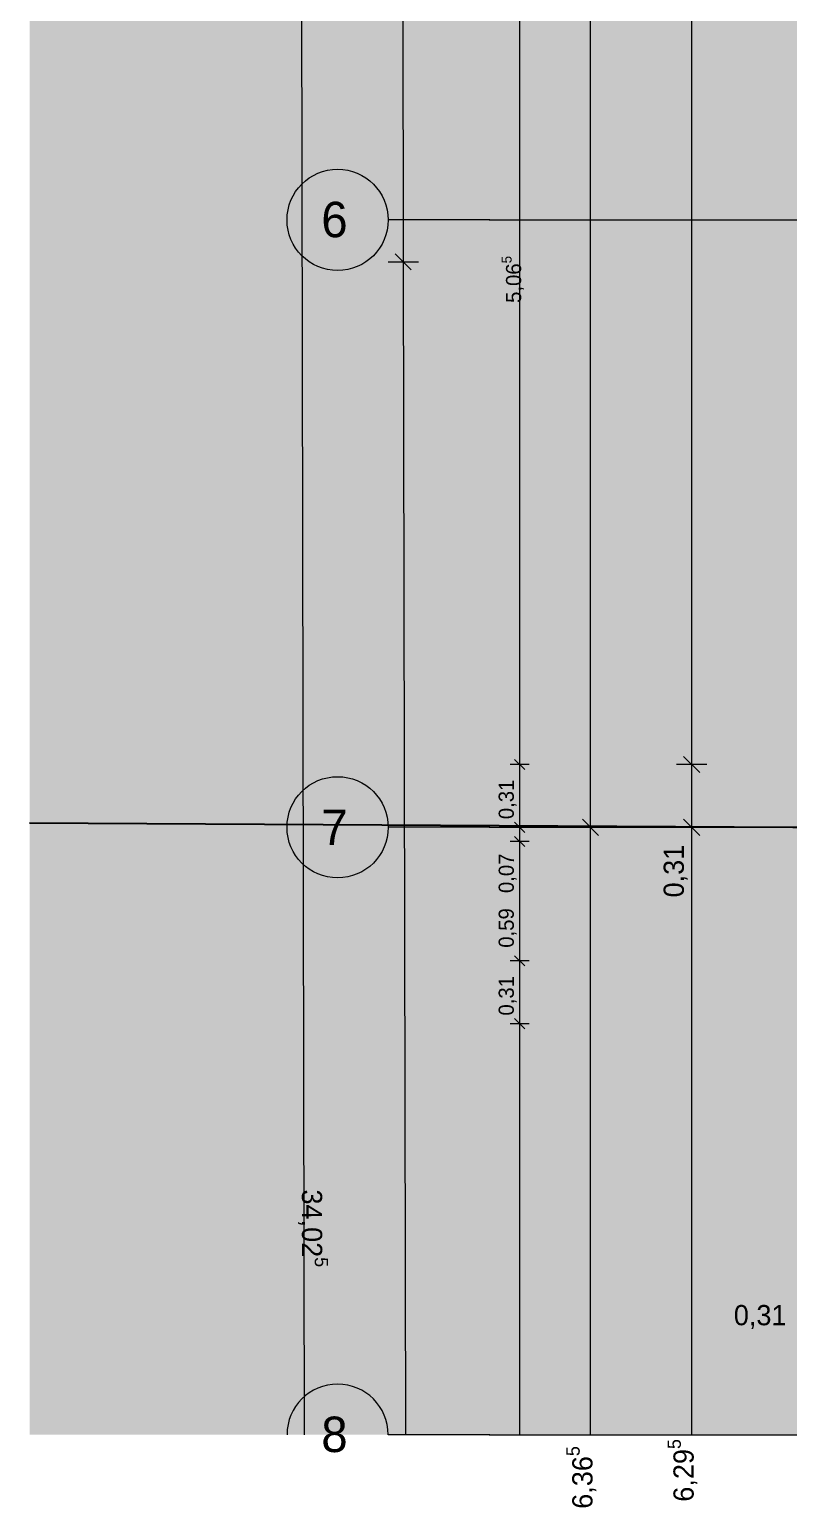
# Model space of a CAD drawing. Header units: metres. Extents: x -4 to 206, y -18 to 45.
# Drawn here: x -3.77 to -0.02, y -18.36 to -11.06 of the extents above; entities that cross this region are included whole.
import ezdxf

# ---------------------------------------------------------------- set-up
doc = ezdxf.new("R2010")
doc.units = ezdxf.units.M
doc.header["$MEASUREMENT"] = 0
doc.linetypes.add('Achse', pattern=[0.004, 0.002, -0.001, 0, -0.001])
doc.linetypes.add('Baufluchtlinie', pattern=[0.013, 0.008, -0.005])
for name, color, linetype in [('2._2.Stock PP STG1_4_000 Achsraster', 7, 'Continuous'), ('2._2.Stock PP STG1_4_725 Nachbarbebauung', 7, 'Continuous'), ('2._2.Stock PP STG1_4_950 Polierplan Bemaßung', 7, 'Continuous'), ('2._2.Stock PP STG1_4_Neubau_840 Baulinien', 7, 'Continuous')]:
    doc.layers.add(name, color=color, linetype=linetype)
doc.styles.add('ERSTELLTER_STIL_2', font='')
doc.styles.get('ERSTELLTER_STIL_2').set_extended_font_data('Eurostile')

msp = doc.modelspace()

# ---------------------------------------------------------------- hatches: boundary and pattern name
at = {"layer": '2._2.Stock PP STG1_4_725 Nachbarbebauung', "linetype": 'Continuous', "lineweight": 0, "true_color": 0x1f1f1f}
msp.add_hatch(color=250, dxfattribs=at).paths.add_polyline_path([(-3.7725, -18), (0.0554, -18), (0.0528, -14.1947), (0.0564, -12.2031), (0.0099, -2.0785), (-3.7725, -2.0681)])

# ---------------------------------------------------------------- linework, layer by layer
at = {"layer": '2._2.Stock PP STG1_4_000 Achsraster', "color": 5, "linetype": 'Achse', "lineweight": 0, "ltscale": 1000}
for p, q in [((-1.5, -12), (-2, -12)), ((-1.5, -12), (21, -12)), ((-1.5, -15), (-2, -15)), ((-1.5, -15), (21, -15)), ((-1.5, -18), (-2, -18)), ((-1.5, -18), (21, -18))]:
    msp.add_line(p, q, dxfattribs=at)
at = {"layer": '2._2.Stock PP STG1_4_000 Achsraster', "color": 5, "linetype": 'Continuous', "lineweight": 0, "ltscale": 1000}
for centre in [(-2.25, -12), (-2.25, -15)]:
    msp.add_circle(centre, 0.25, dxfattribs=at)
msp.add_arc((-2.25, -18), 0.25, 0, 180, dxfattribs=at)
at = {"layer": '2._2.Stock PP STG1_4_000 Achsraster', "color": 5, "linetype": 'Achse', "lineweight": 0, "ltscale": 1000}
for p in [(-1.5, -12), (-1.5, -12), (-1.5, -15), (-1.5, -15), (-1.5, -18), (-1.5, -18)]:
    msp.add_point(p, dxfattribs=at)
at = {"layer": '2._2.Stock PP STG1_4_950 Polierplan Bemaßung', "color": 1, "linetype": 'Continuous', "lineweight": 13, "ltscale": 1000, "true_color": 0xfb0106}
for p, q in [((-2.4497, -0.005), (-2.4145, -18)), ((-1.9497, -0.004), (-1.9258, -12.207)), ((-1, -15), (-1, 0)), ((-1.8858, -12.2469), (-1.9659, -12.167)), ((-2.0008, -12.2071), (-1.8508, -12.2068)), ((-1.9258, -12.207), (-1.9145, -18)), ((-1.04, -14.96), (-0.96, -15.04)), ((-0.96, -15.04), (-1.04, -14.96)), ((-1, -15), (-1, -14.94)), ((-0.925, -15), (-1.075, -15)), ((-0.925, -15), (-1.075, -15)), ((-1, -15.06), (-1, -15)), ((-1, -18), (-1, -15))]:
    msp.add_line(p, q, dxfattribs=at)
at = {"layer": '2._2.Stock PP STG1_4_950 Polierplan Bemaßung', "color": 7, "linetype": 'Continuous', "lineweight": 13, "ltscale": 1000}
for p, q in [((-0.5, -14.69), (-0.5, -6.225)), ((-1.35, -14.69), (-1.35, -9.625)), ((-1.375, -14.665), (-1.325, -14.715)), ((-0.54, -14.65), (-0.46, -14.73)), ((-1.3031, -14.69), (-1.3969, -14.69)), ((-1.35, -15), (-1.35, -14.69)), ((-0.425, -14.69), (-0.575, -14.69)), ((-0.5, -15), (-0.5, -14.69)), ((-0.54, -14.96), (-0.46, -15.04)), ((-1.3031, -15), (-1.3969, -15)), ((-1.375, -14.975), (-1.325, -15.025)), ((-1.35, -15.07), (-1.35, -15)), ((-0.425, -15), (-0.575, -15)), ((-0.5, -18), (-0.5, -15)), ((-1.3031, -15.07), (-1.3969, -15.07)), ((-1.375, -15.045), (-1.325, -15.095)), ((-1.35, -15.66), (-1.35, -15.07)), ((-1.3031, -15.66), (-1.3969, -15.66)), ((-1.375, -15.635), (-1.325, -15.685)), ((-1.35, -15.97), (-1.35, -15.66)), ((-1.3031, -15.97), (-1.3969, -15.97)), ((-1.375, -15.945), (-1.325, -15.995)), ((-1.35, -18), (-1.35, -15.97))]:
    msp.add_line(p, q, dxfattribs=at)
at = {"layer": '2._2.Stock PP STG1_4_Neubau_840 Baulinien', "color": 1, "linetype": 'Baufluchtlinie', "lineweight": 25, "ltscale": 1000, "true_color": 0xfb0106, "flags": 128}
msp.add_lwpolyline([(-3.7725, -14.9786), (0, -15), (18.9876, -15.0005), (23.9775, -15.0046)], dxfattribs=at)

# ---------------------------------------------------------------- texts
at = {"layer": '2._2.Stock PP STG1_4_000 Achsraster', "color": 5, "linetype": 'Continuous', "lineweight": 0, "char_height": 0.175, "attachment_point": 1, "style": 'ERSTELLTER_STIL_2'}
for s, insert in [('\\A1;{\\pql;\\pt0;\\fEurostile|b0|i0|c0|p0;\\W1.000000;6}', (-2.3305, -11.9107)), ('\\A1;{\\pql;\\pt0;\\fEurostile|b0|i0|c0|p0;\\W1.000000;7}', (-2.3305, -14.9125)), ('\\A1;{\\pql;\\pt0;\\fEurostile|b0|i0|c0|p0;\\W1.000000;8}', (-2.3305, -17.9107))]:
    msp.add_mtext(s, dxfattribs=dict(at, insert=insert))
at = {"layer": '2._2.Stock PP STG1_4_950 Polierplan Bemaßung', "color": 7, "linetype": 'Continuous', "lineweight": 13, "attachment_point": 7, "rotation": 90, "style": 'ERSTELLTER_STIL_2'}
for s, insert, char_height in [('\\A1;{\\pql;\\fEurostile|b0|i0|c0|p0;\\W1.000000;5,06\\fEurostile|b0|i0|c0|p0;\\W1.000000;\\A1{\\H.66x;\\S5^  ;}}', (-1.3208, -12.41), 0.075), ('\\A1;{\\pql;\\fEurostile|b0|i0|c0|p0;\\W1.000000;6,29\\fEurostile|b0|i0|c0|p0;\\W1.000000;\\A1{\\H.66x;\\S5^  ;}}', (-0.461, -18.331), 0.1)]:
    msp.add_mtext(s, dxfattribs=dict(at, insert=insert, char_height=char_height))
at = {"layer": '2._2.Stock PP STG1_4_950 Polierplan Bemaßung', "color": 7, "linetype": 'Continuous', "lineweight": 13, "attachment_point": 7, "style": 'ERSTELLTER_STIL_2'}
for s, insert, char_height, width, rotation in [('\\A1;{\\pql;\\fEurostile|b0|i0|c0|p0;\\W1.000000;0,31}', (-1.365, -14.9599), 0.075, 0.22978, 90), ('\\A1;{\\pql;\\fEurostile|b0|i0|c0|p0;\\W1.000000;0,31}', (-0.52, -15.3464), 0.1, 0.306373, 90), ('\\A1;{\\pql;\\fEurostile|b0|i0|c0|p0;\\W1.000000;0,07}', (-1.365, -15.3248), 0.075, 0.22978, 90), ('\\A1;{\\pql;\\fEurostile|b0|i0|c0|p0;\\W1.000000;0,59}', (-1.365, -15.5948), 0.075, 0.22978, 90), ('\\A1;{\\pql;\\fEurostile|b0|i0|c0|p0;\\W1.000000;0,31}', (-1.365, -15.9299), 0.075, 0.22978, 90), ('\\A1;{\\pql;\\fEurostile|b0|i0|c0|p0;\\W1.000000;0,31}', (-0.2917, -17.478), 0.1, 0.306373, 359.99262)]:
    msp.add_mtext(s, dxfattribs=dict(at, insert=insert, char_height=char_height, width=width, rotation=rotation))
at = {"layer": '2._2.Stock PP STG1_4_950 Polierplan Bemaßung', "color": 1, "linetype": 'Continuous', "lineweight": 13, "true_color": 0xfb0106, "char_height": 0.1, "attachment_point": 7, "style": 'ERSTELLTER_STIL_2'}
for s, insert, rotation in [('\\A1;{\\pql;\\fEurostile|b0|i0|c0|p0;\\W1.000000;34,02\\fEurostile|b0|i0|c0|p0;\\W1.000000;\\A1{\\H.66x;\\S5^  ;}}', (-2.4558, -16.7889), 270.11192), ('\\A1;{\\pql;\\fEurostile|b0|i0|c0|p0;\\W1.000000;6,36\\fEurostile|b0|i0|c0|p0;\\W1.000000;\\A1{\\H.66x;\\S5^  ;}}', (-0.961, -18.366), 90)]:
    msp.add_mtext(s, dxfattribs=dict(at, insert=insert, rotation=rotation))

doc.saveas('drawing.dxf')
